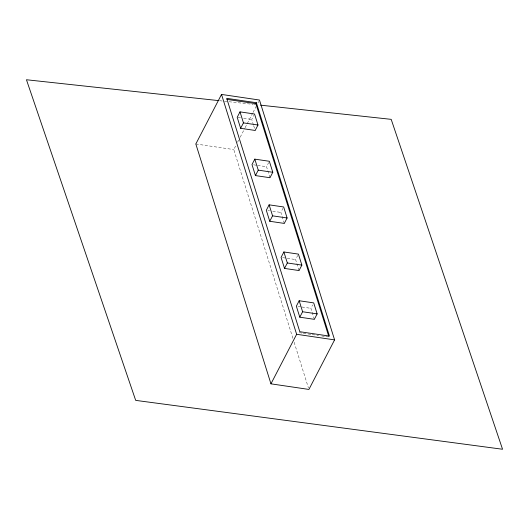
<?xml version="1.0" encoding="UTF-8"?>
<svg xmlns="http://www.w3.org/2000/svg" width="529" height="529" viewBox="0 0 529 529"><rect width="100%" height="100%" fill="white"/><g stroke="black" fill="none" stroke-linecap="round" stroke-linejoin="round"><path stroke-width="0.4" stroke-dasharray="2.65 1.98" d="M292.894 338.315L233.785 149.575L236.046 145.204M237.561 142.288L238.691 140.099M240.206 137.19L244.735 128.441M245.112 127.714L252.67 113.14M253.047 112.412L256.069 106.58M257.954 102.937L258.714 101.482M253.451 124.956L251.725 119.448L253.841 115.375M269.975 177.724L266.53 166.714L268.646 162.634M284.291 223.417L280.839 212.413L282.955 208.333M299.05 270.557L295.605 259.547L297.721 255.467M314.332 319.331L310.88 308.328L312.646 304.929M219.495 100.708L223.602 101.151M224.428 101.244L253.179 104.365M253.999 104.451L255.639 104.63M237.997 117.425L240.417 117.782M243.651 118.258L251.725 119.448M195.829 143.981L233.785 149.575M253.609 164.81L256.836 165.286M257.643 165.405L266.53 166.714M267.919 210.509L269.532 210.747M272.766 211.223L280.839 212.413M282.684 257.643L295.605 259.547M297.959 306.417L301.193 306.899M301.999 307.018L310.88 308.328M299.315 332.655L302.522 333.131M303.322 333.244L307.329 333.839M308.129 333.958L311.336 334.427M312.136 334.546L316.144 335.135M316.944 335.254L318.551 335.492M321.758 335.961L324.958 336.437M325.765 336.556L328.165 336.907M253.695 125.743L255.176 130.458M294.131 342.25L308.414 387.863"/><path stroke-width="0.79" d="M221.512 94.433L195.829 143.981L270.954 383.836L308.91 389.43L334.593 339.882L259.468 100.027L221.512 94.433L296.637 334.288L270.954 383.836M240.007 111.87L237.19 117.306L240.635 128.316L255.176 130.458L257.993 125.023L254.542 114.013L240.007 111.87L243.452 122.88L240.635 128.316M328.721 336.239L255.877 103.658L256.367 102.719L226.71 98.348L299.804 331.716L329.455 336.087L256.367 102.719M254.806 159.136L251.989 164.572L255.441 175.582L269.975 177.724L272.799 172.282L269.347 161.279L254.806 159.136L258.258 170.14L255.441 175.582M269.122 204.835L266.305 210.271L269.75 221.274L284.291 223.417L287.108 217.981L283.663 206.978L269.122 204.835L272.567 215.839L269.75 221.274M283.888 251.969L281.064 257.405L284.516 268.415L299.05 270.557L301.874 265.115L298.422 254.112L283.888 251.969L287.333 262.973L284.516 268.415M299.163 300.743L296.346 306.179L299.791 317.188L314.332 319.331L317.149 313.895L313.704 302.886L299.163 300.743L302.608 311.753L299.791 317.188M218.675 100.616L26.45 79.747L135.689 400.38L502.55 449.253L391.189 119.349L260.572 105.165M227.027 99.406L255.877 103.658M243.452 122.88L257.993 125.023M258.258 170.14L272.799 172.282M272.567 215.839L287.108 217.981M287.333 262.973L301.874 265.115M302.608 311.753L317.149 313.895M296.637 334.288L334.593 339.882"/></g></svg>
